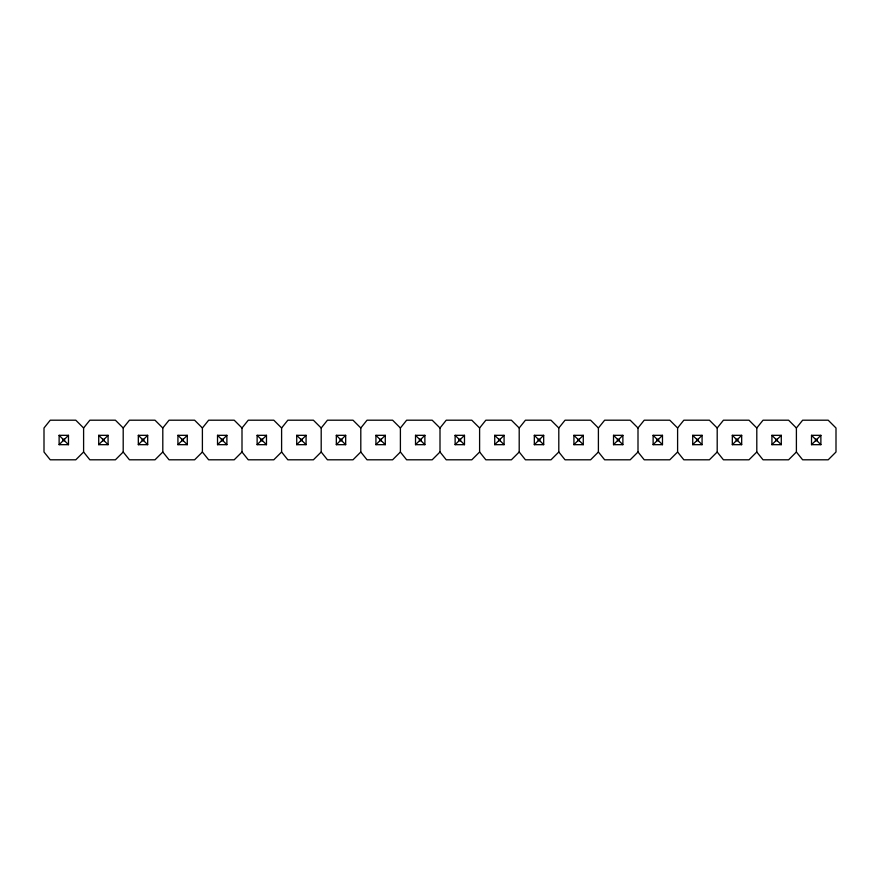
<?xml version="1.0" encoding="UTF-8"?>
<svg xmlns="http://www.w3.org/2000/svg" width="880" height="880" viewBox="0 0 880 880"><rect width="100%" height="100%" fill="white"/><g stroke="black" fill="none" stroke-linecap="round" stroke-linejoin="round"><path stroke-width="1.32" d="M123.2 452.001L115.401 459.8L89.837 459.8L83.6 452.001L83.6 427.999L89.837 420.2L115.401 420.2L123.2 427.999L123.2 452.001L129.437 459.8L155.001 459.8L162.8 452.001L162.8 427.999L169.037 420.2L194.601 420.2L202.4 427.999L202.4 452.001L208.637 459.8L234.201 459.8L242 452.001L242 427.999L248.237 420.2L273.801 420.2L281.6 427.999L281.6 452.001L287.837 459.8L313.401 459.8L321.2 452.001L321.2 427.999L327.437 420.2L353.001 420.2L360.8 427.999L360.8 452.001L367.037 459.8L392.601 459.8L400.4 452.001L400.4 427.999L406.637 420.2L432.201 420.2L440 427.999L440 452.001L446.237 459.8L471.801 459.8L479.6 452.001L479.6 427.999L485.837 420.2L511.401 420.2L519.2 427.999L519.2 452.001L525.437 459.8L551.001 459.8L558.8 452.001L558.8 427.999L565.037 420.2L590.601 420.2L598.4 427.999L598.4 452.001L604.637 459.8L630.201 459.8L638 452.001L638 427.999L644.237 420.2L669.801 420.2L677.6 427.999L677.6 452.001L683.837 459.8L709.401 459.8L717.2 452.001L717.2 427.999L723.437 420.2L749.001 420.2L756.8 427.999L756.8 452.001L763.037 459.8L788.601 459.8L796.4 452.001L796.4 427.999L802.637 420.2L828.201 420.2L836 427.999L836 452.001L828.201 459.8L802.637 459.8L796.4 452.001M123.2 427.999L129.437 420.2L155.001 420.2L162.8 427.999M202.4 427.999L208.637 420.2L234.201 420.2L242 427.999M281.6 427.999L287.837 420.2L313.401 420.2L321.2 427.999M360.8 427.999L367.037 420.2L392.601 420.2L400.4 427.999M440 427.999L446.237 420.2L471.801 420.2L479.6 427.999M519.2 427.999L525.437 420.2L551.001 420.2L558.8 427.999M598.4 427.999L604.637 420.2L630.201 420.2L638 427.999M677.6 427.999L683.837 420.2L709.401 420.2L717.2 427.999M756.8 427.999L763.037 420.2L788.601 420.2L796.4 427.999M59.125 444.675L63.085 440.715L64.515 440.715L68.475 444.675L59.125 444.675L59.125 435.325L68.475 435.325L68.475 444.675M64.515 440.715L64.515 439.285L68.475 435.325M83.6 452.001L75.801 459.8L50.237 459.8L44 452.001L44 427.999L50.237 420.2L75.801 420.2L83.6 427.999M98.725 444.675L102.685 440.715L104.115 440.715L108.075 444.675L98.725 444.675L98.725 435.325L108.075 435.325L108.075 444.675M104.115 440.715L104.115 439.285L108.075 435.325M138.325 444.675L142.285 440.715L143.715 440.715L147.675 444.675L138.325 444.675L138.325 435.325L147.675 435.325L147.675 444.675M143.715 440.715L143.715 439.285L147.675 435.325M177.925 444.675L181.885 440.715L181.885 439.285L177.925 435.325L177.925 444.675L187.275 444.675L187.275 435.325L177.925 435.325M187.275 444.675L183.315 440.715L183.315 439.285L187.275 435.325M202.4 452.001L194.601 459.8L169.037 459.8L162.8 452.001M217.525 444.675L221.485 440.715L221.485 439.285L217.525 435.325L217.525 444.675L226.875 444.675L226.875 435.325L217.525 435.325M226.875 444.675L222.915 440.715L222.915 439.285L226.875 435.325M257.125 444.675L261.085 440.715L261.085 439.285L257.125 435.325L257.125 444.675L266.475 444.675L266.475 435.325L257.125 435.325M266.475 444.675L262.515 440.715L262.515 439.285L266.475 435.325M281.6 452.001L273.801 459.8L248.237 459.8L242 452.001M296.725 444.675L300.685 440.715L302.115 440.715L306.075 444.675L296.725 444.675L296.725 435.325L306.075 435.325L306.075 444.675M302.115 440.715L302.115 439.285L306.075 435.325M336.325 444.675L340.285 440.715L341.715 440.715L345.675 444.675L336.325 444.675L336.325 435.325L345.675 435.325L345.675 444.675M336.325 435.325L340.285 439.285L341.715 439.285L345.675 435.325M360.8 452.001L353.001 459.8L327.437 459.8L321.2 452.001M375.925 444.675L379.885 440.715L379.885 439.285L375.925 435.325L385.275 435.325L385.275 444.675L375.925 444.675L375.925 435.325M379.885 439.285L381.315 439.285L385.275 435.325M415.525 444.675L419.485 440.715L419.485 439.285L415.525 435.325L424.875 435.325L424.875 444.675L415.525 444.675L415.525 435.325M419.485 439.285L420.915 439.285L424.875 435.325M440 452.001L432.201 459.8L406.637 459.8L400.4 452.001M455.125 444.675L459.085 440.715L459.085 439.285L455.125 435.325L464.475 435.325L464.475 444.675L455.125 444.675L455.125 435.325M459.085 439.285L460.515 439.285L464.475 435.325M494.725 444.675L498.685 440.715L500.115 440.715L504.075 444.675L494.725 444.675L494.725 435.325L504.075 435.325L504.075 444.675M500.115 440.715L500.115 439.285L504.075 435.325M519.2 452.001L511.401 459.8L485.837 459.8L479.6 452.001M534.325 444.675L538.285 440.715L539.715 440.715L543.675 444.675L534.325 444.675L534.325 435.325L543.675 435.325L543.675 444.675M534.325 435.325L538.285 439.285L539.715 439.285L543.675 435.325M573.925 444.675L577.885 440.715L579.315 440.715L583.275 444.675L583.275 435.325L573.925 435.325L573.925 444.675L583.275 444.675M573.925 435.325L577.885 439.285L579.315 439.285L583.275 435.325M598.4 452.001L590.601 459.8L565.037 459.8L558.8 452.001M613.525 444.675L617.485 440.715L618.915 440.715L622.875 444.675L622.875 435.325L613.525 435.325L613.525 444.675L622.875 444.675M613.525 435.325L617.485 439.285L618.915 439.285L622.875 435.325M653.125 444.675L657.085 440.715L658.515 440.715L662.475 444.675L662.475 435.325L653.125 435.325L653.125 444.675L662.475 444.675M653.125 435.325L657.085 439.285L658.515 439.285L662.475 435.325M677.6 452.001L669.801 459.8L644.237 459.8L638 452.001M692.725 444.675L696.685 440.715L698.115 440.715L702.075 444.675L702.075 435.325L692.725 435.325L692.725 444.675L702.075 444.675M692.725 435.325L696.685 439.285L698.115 439.285L702.075 435.325M732.325 444.675L736.285 440.715L736.285 439.285L732.325 435.325L741.675 435.325L741.675 444.675L732.325 444.675L732.325 435.325M736.285 439.285L737.715 439.285L741.675 435.325M756.8 452.001L749.001 459.8L723.437 459.8L717.2 452.001M771.925 444.675L775.885 440.715L775.885 439.285L771.925 435.325L781.275 435.325L781.275 444.675L771.925 444.675L771.925 435.325M775.885 439.285L777.315 439.285L781.275 435.325M811.525 444.675L815.485 440.715L815.485 439.285L811.525 435.325L820.875 435.325L820.875 444.675L811.525 444.675L811.525 435.325M815.485 439.285L816.915 439.285L820.875 435.325M59.125 435.325L63.085 439.285L64.515 439.285M98.725 435.325L102.685 439.285L104.115 439.285M138.325 435.325L142.285 439.285L143.715 439.285M181.885 439.285L183.315 439.285M221.485 439.285L222.915 439.285M261.085 439.285L262.515 439.285M296.725 435.325L300.685 439.285L302.115 439.285M494.725 435.325L498.685 439.285L500.115 439.285M181.885 440.715L183.315 440.715M221.485 440.715L222.915 440.715M261.085 440.715L262.515 440.715M379.885 440.715L381.315 440.715L385.275 444.675M419.485 440.715L420.915 440.715L424.875 444.675M459.085 440.715L460.515 440.715L464.475 444.675M736.285 440.715L737.715 440.715L741.675 444.675M775.885 440.715L777.315 440.715L781.275 444.675M815.485 440.715L816.915 440.715L820.875 444.675M816.915 439.285L816.915 440.715M777.315 439.285L777.315 440.715M737.715 439.285L737.715 440.715M698.115 439.285L698.115 440.715M696.685 439.285L696.685 440.715M658.515 439.285L658.515 440.715M657.085 439.285L657.085 440.715M618.915 439.285L618.915 440.715M617.485 439.285L617.485 440.715M579.315 439.285L579.315 440.715M577.885 439.285L577.885 440.715M539.715 439.285L539.715 440.715M538.285 439.285L538.285 440.715M498.685 439.285L498.685 440.715M460.515 439.285L460.515 440.715M420.915 439.285L420.915 440.715M381.315 439.285L381.315 440.715M341.715 439.285L341.715 440.715M340.285 439.285L340.285 440.715M300.685 439.285L300.685 440.715M142.285 439.285L142.285 440.715M102.685 439.285L102.685 440.715M63.085 439.285L63.085 440.715"/></g></svg>
